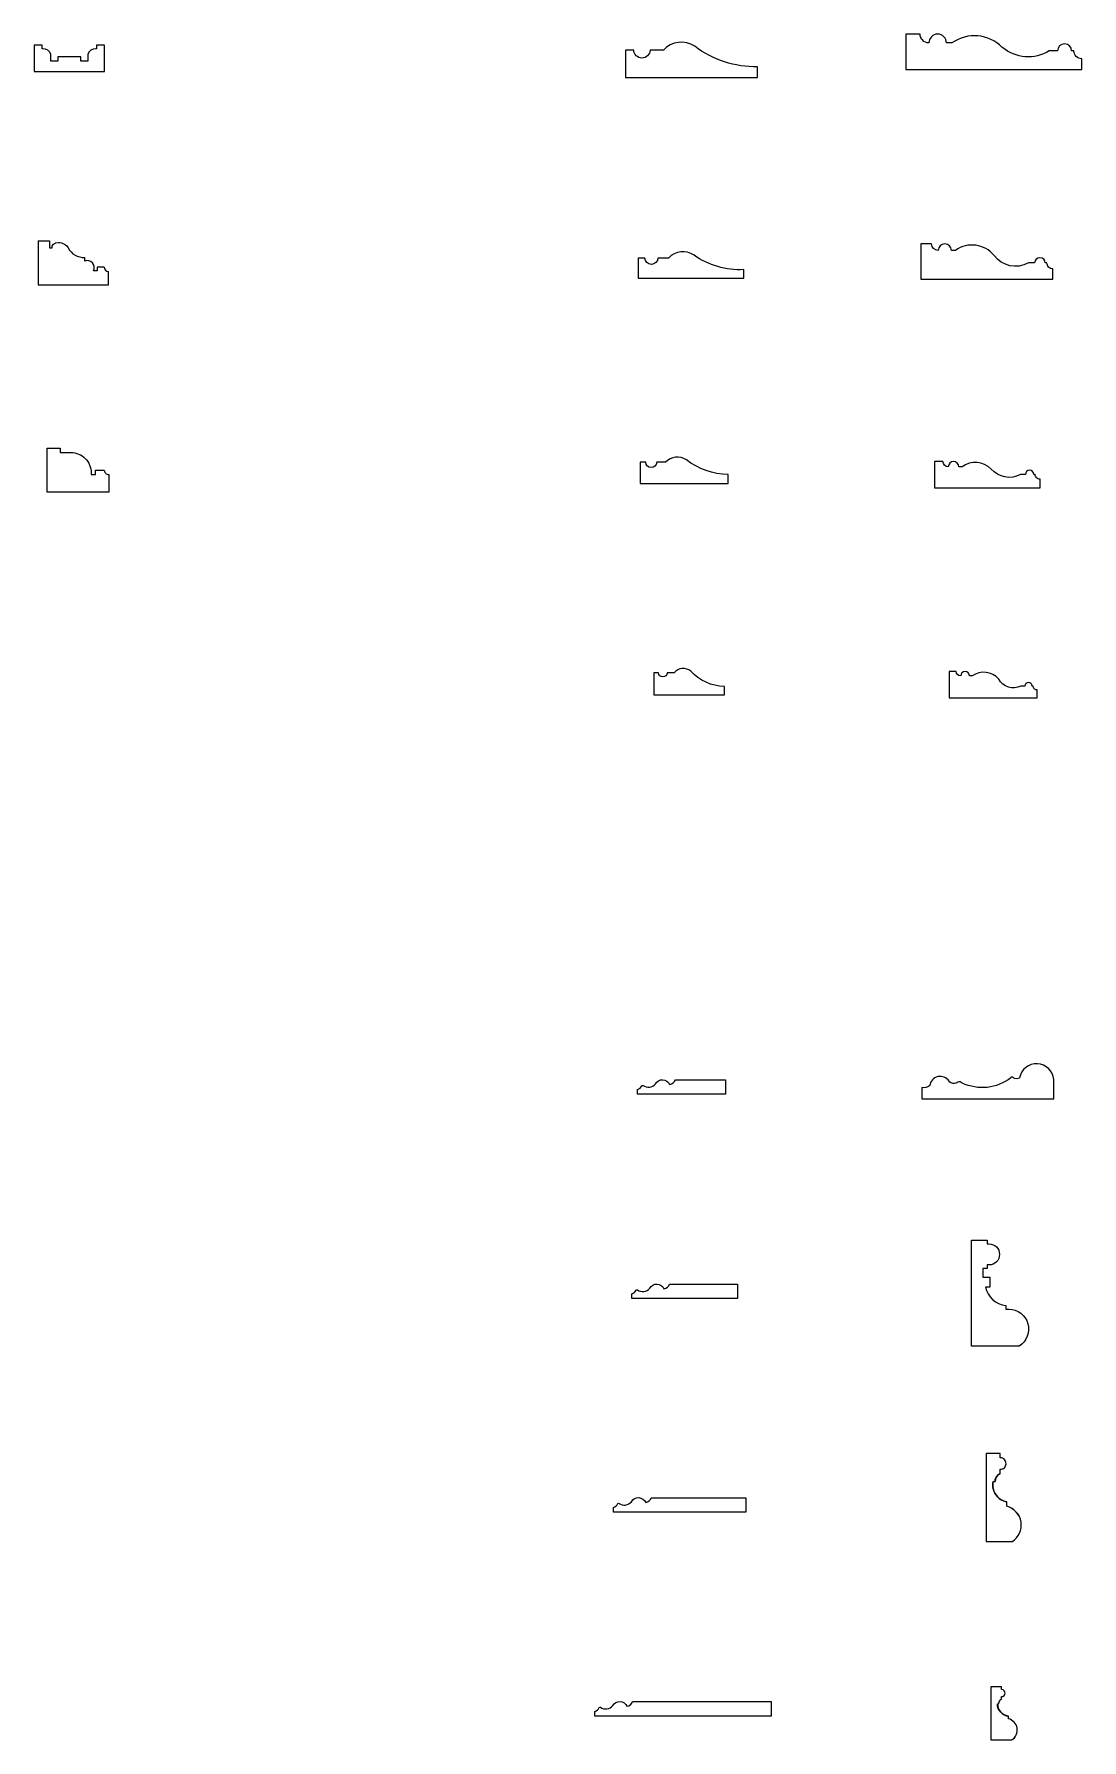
# Model space of a CAD drawing. Header units: millimetres. Extents: x 81099 to 92988, y 52605 to 57556.
# Drawn here: x 88720 to 89910, y 53190 to 55126 of the extents above; entities that cross this region are included whole.
import ezdxf

# ---------------------------------------------------------------- set-up
doc = ezdxf.new("R2010")
doc.units = ezdxf.units.MM
doc.header["$LTSCALE"] = 2000
doc.layers.get('0').update_dxf_attribs({"linetype": 'CONTINUOUS'})

msp = doc.modelspace()

# ---------------------------------------------------------------- linework, layer by layer
for p, q in [((88724.4, 54891.5), (88737.4, 54891.5)), ((88724.4, 54891.5), (88724.4, 54841.5)), ((88737.4, 54891.5), (88737.4, 54883.5)), ((88737.4, 54883.5), (88740.4, 54883.5)), ((88777.4, 54868.5), (88777.4, 54872.5)), ((88791.4, 54857.5), (88787.4, 54857.5)), ((88799.4, 54861.5), (88791.4, 54861.5)), ((88791.4, 54861.5), (88791.4, 54857.5)), ((88804.4, 54841.5), (88804.4, 54856.5)), ((88724.4, 54841.5), (88804.4, 54841.5)), ((89816.9, 53514.8), (89800.8, 53514.8)), ((89816.9, 53509.8), (89816.9, 53514.8)), ((89816.9, 53491.8), (89816.9, 53496.8)), ((89808.9, 53482.8), (89811, 53482.8)), ((89824.4, 53454.8), (89824.4, 53459.8)), ((89818.5, 53246.6), (89818.5, 53249.6)), ((89818.5, 53235.8), (89818.5, 53238.8)), ((89813.7, 53230.4), (89815, 53230.4))]:
    msp.add_line(p, q)
for points in [[(89541.3, 55089, -0.168688), (89470, 55112.3, 0.370379), (89434.4, 55108), (89419.4, 55108, -0.963301), (89400.7, 55108), (89391.3, 55108), (89391.3, 55077), (89541.3, 55077), (89541.3, 55089)], [(89525.8, 54858.7, -0.168936), (89469.2, 54875.1, 0.374841), (89440.3, 54871.9), (89428.3, 54871.9, -0.963301), (89413.3, 54871.9), (89405.8, 54871.9), (89405.8, 54849.1), (89525.8, 54849.1), (89525.8, 54858.7)], [(89508.1, 54626.3, -0.167616), (89460.5, 54642.9, 0.363709), (89436.8, 54640), (89426.8, 54640, -0.963301), (89414.3, 54640), (89408.1, 54640), (89408.1, 54616), (89508.1, 54616), (89508.1, 54626.3)], [(89828.8, 53941.3, -0.288064), (89773.8, 53935.3, 0.274107), (89768.8, 53936.3, -0.42321), (89758.8, 53937.3, 0.700972), (89736.8, 53932.3, -0.244238), (89727.8, 53930.3), (89727.8, 53917.3), (89877.8, 53917.3), (89877.8, 53939.3, 0.863896), (89838.8, 53941.3)], [(89410, 53932.2, -0.409218), (89411.3, 53932.6, 0.405722), (89425.4, 53934.4, -0.62026), (89441.5, 53933.6, 0.28067), (89448, 53939), (89505.1, 53939), (89505.1, 53922.5), (89405.1, 53922.5), (89405.1, 53927.8, 0.154761), (89410, 53932.2)], [(89804.1, 53752.7, -1), (89804.1, 53728.7), (89802.1, 53728.7), (89802.1, 53724.7), (89797.1, 53724.7), (89797.1, 53714.7), (89805.1, 53714.7), (89805.1, 53703.7), (89800.1, 53703.7, 0.317437), (89823.1, 53682.7), (89823.1, 53678.7), (89826.8, 53678.7, -0.747761), (89838.4, 53636.7), (89784.1, 53636.7), (89784.1, 53756.7), (89802.1, 53756.7), (89802.1, 53752.7), (89804.1, 53752.7)], [(89403.5, 53700.2, -0.409218), (89404.9, 53700.5, 0.405722), (89419, 53702.4, -0.62026), (89435.1, 53701.6, 0.28067), (89441.5, 53707), (89518.7, 53707), (89518.7, 53690.5), (89398.7, 53690.5), (89398.7, 53695.8, 0.154761), (89403.5, 53700.2)], [(89800.8, 53514.8), (89800.8, 53414.8), (89830.7, 53414.8), (89830.7, 53414.8, 0.651357), (89824.4, 53454.8), (89824.4, 53459.8, -0.422411), (89808.9, 53482.8), (89811, 53482.8, -0.318607), (89816.9, 53491.8), (89816.9, 53496.8, 0.440455), (89823.5, 53503.1, 0.423288), (89816.9, 53509.8), (89816.9, 53514.8), (89800.8, 53514.8)], [(89382.7, 53457.8, -0.409218), (89384.1, 53458.1, 0.405722), (89398.2, 53460, -0.62026), (89414.3, 53459.2, 0.28067), (89420.7, 53464.5), (89527.9, 53464.5), (89527.9, 53448), (89377.9, 53448), (89377.9, 53453.4, 0.154761), (89382.7, 53457.8)], [(89806.2, 53249.6), (89806.2, 53189.6), (89830.1, 53189.6), (89830.1, 53189.6, 0.651357), (89826.3, 53213.6), (89826.3, 53216.6, -0.376247), (89813.7, 53230.4), (89815, 53230.4, -0.318607), (89818.5, 53235.8), (89818.5, 53238.8, 0.440455), (89822.5, 53242.5, 0.423288), (89818.5, 53246.6), (89818.5, 53249.6), (89806.2, 53249.6)], [(89361.5, 53226.3, -0.409218), (89362.9, 53226.7, 0.405722), (89377, 53228.5, -0.62026), (89393.1, 53227.7, 0.28067), (89399.5, 53233.1), (89556.7, 53233.1), (89556.7, 53216.6), (89356.7, 53216.6), (89356.7, 53221.9, 0.154761), (89361.5, 53226.3)]]:
    msp.add_lwpolyline(points, format="xyb")
for points in [[(89872.5, 55107.1, -0.324403), (89819.2, 55111.1, 0.367814), (89762.1, 55116.1), (89755.9, 55116.1, 1), (89735.9, 55116.1, -0.407784), (89725.9, 55126.1), (89709.6, 55126.1), (89709.6, 55086.1), (89909.6, 55086.1), (89909.6, 55098.1, -0.41749), (89900.5, 55107.1), (89898, 55107.1, 1), (89882, 55107.1)], [(88799.9, 55113.5), (88790.9, 55113.5), (88790.9, 55109.5), (88789.9, 55109.5, 0.324936), (88780.9, 55103.5), (88780.9, 55095.5), (88772.9, 55095.5), (88772.9, 55100.5), (88746.9, 55100.5), (88746.9, 55095.5), (88738.9, 55095.5), (88738.9, 55103.5, 0.324936), (88729.9, 55109.5), (88728.9, 55109.5), (88728.9, 55113.5), (88719.9, 55113.5), (88719.9, 55083.5), (88799.9, 55083.5)], [(89848.9, 54866.3, -0.376497), (89809.9, 54874.8, 0.400126), (89766.1, 54880.5), (89761.5, 54880.5, 1), (89746.5, 54880.5, -0.407784), (89739, 54888), (89726.7, 54888), (89726.7, 54848), (89876.7, 54848), (89876.7, 54859.5, -0.41749), (89869.9, 54866.3), (89868, 54866.3, 1), (89856, 54866.3)], [(88749.6, 54656.1), (88749.6, 54651.1), (88761.6, 54651.1, -0.414214), (88784.6, 54628.1), (88784.6, 54626.1), (88789.6, 54626.1), (88789.6, 54631.1), (88799.6, 54631.1, 0.414214), (88804.6, 54626.1), (88804.6, 54606.1), (88734.6, 54606.1), (88734.6, 54656.1)], [(89839.8, 54626.3, -0.358478), (89806.6, 54632.3, 0.372411), (89773.6, 54634.9), (89769.9, 54634.9, 1), (89757.9, 54634.9, -0.407784), (89751.9, 54640.9), (89742.1, 54640.9), (89742.1, 54610.9), (89862.1, 54610.9), (89862.1, 54620.9, -0.41749), (89856.6, 54626.3), (89855.1, 54626.3, 1), (89845.5, 54626.3)], [(89503.7, 54385.5, -0.204699), (89465.6, 54402.8, 0.409353), (89446.7, 54401.1), (89438.7, 54401.1, -0.963301), (89428.7, 54401.1), (89423.7, 54401.1), (89423.7, 54375.9), (89503.7, 54375.9), (89503.7, 54385.5)], [(89840.3, 54386, -0.399183), (89815.2, 54393.7, 0.387887), (89785.1, 54397.5), (89782, 54397.5, 1), (89772, 54397.5, -0.407784), (89767, 54402.5), (89758.8, 54402.5), (89758.8, 54372.5), (89858.8, 54372.5), (89858.8, 54381.5, -0.41749), (89854.3, 54386), (89853, 54386, 1), (89845, 54386)]]:
    msp.add_lwpolyline(points, format="xyb", close=True)
for centre, radius, start, end in [((88776.4, 54892.5), 20, 206.6582, 272.9585), ((88780.2, 54861), 8, 333.9742, 110.5732), ((88804.4, 54861.5), 5, 180, 270), ((89830.3, 53940), 2, 41.4096, 138.5904), ((89835.3, 53948.5), 8, 244.0555, 295.9445), ((89820.3, 53483.2), 9.27, 111.7063, 182.3952), ((89827.8, 53478.8), 19.3, 168.1771, 259.776), ((89818.7, 53433.4), 22.1, 302.8402, 75.1541), ((89827.9, 53230.6), 14.2, 181.1473, 263.6218), ((89820.5, 53230.6), 5.56, 111.7063, 182.3952), ((89822.9, 53200.7), 13.3, 302.8402, 75.1541)]:
    msp.add_arc(centre, radius, start, end)
at = {"extrusion": (0, 0, -1)}
msp.add_ellipse((88749.6, 54883.2), major_axis=(-9.15, 2.54), ratio=0.631579, start_param=5.917419, end_param=8.963078, dxfattribs=at)

doc.saveas('drawing.dxf')
